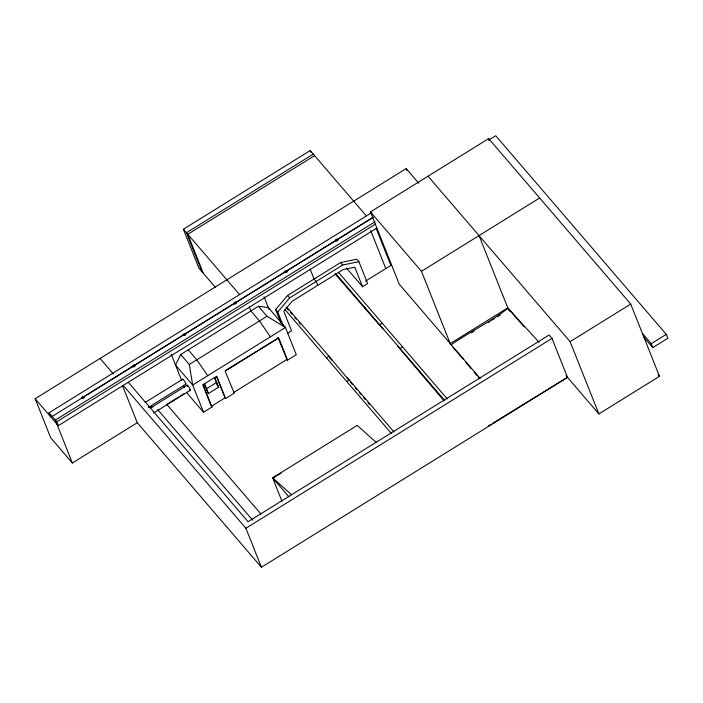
<?xml version="1.0" encoding="UTF-8"?>
<svg xmlns="http://www.w3.org/2000/svg" width="703" height="703" viewBox="0 0 703 703"><rect width="100%" height="100%" fill="white"/><g stroke="black" fill="none" stroke-linecap="round" stroke-linejoin="round"><path stroke-width="1.05" d="M225.347 370.578L278.643 337.783L287.536 360.129L296.279 354.707L285.444 327.484L268.3 307.519L258.432 306.297L180.706 354.505L175.53 365.059L192.675 385.024L203.51 412.248L211.954 407.011L203.062 384.664L216.709 376.202L225.601 398.548L234.231 393.188L225.127 371.184L278.283 338.213L277.843 337.431M281.2 323.521L275.655 309.575L287.527 295.488L340.639 262.544L356.808 259.24L358.899 261.683L367.625 283.59L362.546 286.736L346.456 268.001M283.3 325.964L277.755 312.018L289.627 297.94L342.739 264.987L358.899 261.683M450.799 345.015C469.367 332.062 490.035 322.246 507.97 308.301L539.113 342.317M215.39 287.369L198.931 268.212L183.413 229.213L310.216 150.556L366.298 215.865M313.248 154.089L186.453 232.746L201.972 271.745M314.593 155.653L187.789 234.31L203.308 273.3M122.559 385.727L137.278 422.723L72.356 462.987L50.669 437.732L35.15 398.733L406.167 168.597L418.795 183.298M480.044 378.302L399.225 284.188L370.472 211.919L488.647 138.623L630.732 304.065L659.484 376.325L598.877 413.926L566.02 375.666M50.581 416.703L49.025 412.802L371.861 212.552M488.629 140.125L495.72 135.732L666.295 334.356L667.85 338.257L652.788 347.598L643.966 337.335M83.947 396.606L84.14 396.773A1.274 0.914 -21.7 0 1 83.692 398.144A1.274 0.914 -21.7 0 1 82.014 398.091L81.891 397.889A1.274 0.914 -21.7 0 1 83.947 396.606L373.398 217.157M52.163 416.448L372.502 217.745M375.05 221.753L55.291 420.095L72.356 462.987M376.826 228.115L58.296 425.693L56.75 421.791L375.578 224.029M189.283 364.488L267.008 316.28L285.444 327.484L192.675 385.024L189.283 364.488L180.706 354.505M145.117 402.503L182.71 379.189M148.28 407.512L185.873 384.19M150.477 407.986L187.147 385.235M178.905 396.905L166.787 404.418L260.918 514.016M180.768 395.745L184.494 393.434M365.525 281.147L390.886 265.418L376.158 228.422M153.641 412.995L190.32 390.244M287.316 333.407L291.543 330.788L283.784 311.288L292.378 301.095L343.09 269.636L354.787 267.237L362.546 286.736M218.598 387.221L216.375 382.617L206.234 388.908L208.457 393.513L218.598 387.221L214.714 377.467M524.122 326.877L507.794 307.861L450.228 343.574L421.466 271.305L539.649 198M216.462 376.377L225.013 397.863L211.375 406.334L211.954 407.011M233.8 392.415L286.956 359.444L278.283 338.213M284.952 309.531L326.394 357.792L328.925 356.219L347.994 378.961M335.744 273.625L379.646 324.751L382.186 323.178L447.24 398.935M326.394 357.792L346.807 381.562L349.347 379.989L393.988 431.976M379.646 324.751L400.069 348.53L402.599 346.957M471.432 332.853L474.217 331.122M488.146 322.484L490 321.333M491.854 320.181L494.64 318.45M497.425 316.728L500.211 314.997M551.996 338.407L567.514 377.406L261.419 567.268L245.901 528.269L551.996 338.407L549.078 335.015L248.054 521.731L128.289 382.274M598.877 413.926L570.115 341.658L630.732 304.065M492.908 423.144L567.444 377.326M652.788 347.598L651.233 343.697L666.295 334.356M488.19 425.956L491.019 424.269M281.262 473.101L272.641 477.847L281.938 501.195M274.803 477.583L272.641 477.847L288.977 496.863M376.114 442.301L357.194 425.394L272.641 477.847L291.56 494.745M346.737 377.37L349.347 379.989M382.871 328.934L334.997 273.801M329.47 357.581L332.159 360.393M452.987 347.449L454.446 349.075A166.673 27.76 58.2 0 1 463.215 359.18M642.419 333.433L651.233 343.697M658.061 374.673L659.484 376.325M428.039 176.216L570.115 341.658M509.991 311.464L508.568 309.812L479.033 235.602M370.472 211.919L421.466 271.305M474.165 372.23L477.319 375.903M478.576 377.37L479.841 378.847M340.639 262.544L342.739 264.987M338.6 272.43L382.186 323.178M400.069 348.53L444.709 400.508M444.094 400.842L397.459 345.911M287.527 295.488L289.627 297.94M286.736 307.079L328.925 356.219M286.262 307.58L288.397 310.067M290.532 312.545L291.947 314.206M294.794 317.51L296.218 319.171M299.056 322.484L300.48 324.136M355.156 387.81L356.57 389.453M359.409 392.749L360.824 394.401M363.653 397.696L365.068 399.339M367.897 402.634L369.312 404.287M346.807 381.562L391.448 433.549M275.655 309.575L277.755 312.018M258.432 306.297L267.008 316.28M183.413 229.213L239.495 294.513M286.956 359.444L287.536 360.129M188.237 349.83L196.805 359.822L207.728 375.692M225.013 397.863L225.601 398.548M186.365 392.274L203.51 412.248M157.736 409.664L252.57 520.097M100.072 358.468L113.394 373.987M123.218 385.42L245.901 528.269M137.278 422.723L261.419 567.268M49.025 412.802L56.75 421.791M35.15 398.733L58.296 425.693M469.736 367.063L471.001 368.539M465.808 362.309L469.077 366.272M350.516 382.151L352.405 384.541M270.4 336.816L259.477 320.946L250.909 310.963L249.345 307.035M488.647 138.623L489.455 140.644M406.167 168.597L406.967 170.601M370.692 230.566L385.806 268.564M310.216 150.556L311.016 152.56M364.892 307.562L365.665 309.513M317.738 285.365L316.183 281.464L314.083 279.021L310.199 269.267M264.003 296.719L269.1 309.531M214.38 377.616L217.499 385.437M204.573 383.759L208.457 393.513M204.239 383.908L205.83 387.907M202.886 384.998L210.97 405.315M171.233 354.259L181.55 380.182M183.553 385.218L184.353 387.239M182.859 380.024A2.97 0.492 58.2 0 1 183.448 379.682A2.97 0.492 58.2 0 1 185.618 383.117A2.97 0.492 58.2 0 1 185.284 383.856M187.13 385.525A2.97 0.492 58.2 0 1 188.325 386.263A2.97 0.492 58.2 0 1 190.241 389.62A2.97 0.492 58.2 0 1 189.494 389.655M187.455 386.43A2.97 0.492 58.2 0 1 187.306 386.079M149.625 406.554A19.306 12.997 -40.7 0 1 152.946 406.896M337.739 239.468L337.545 239.31A1.274 0.914 -21.7 0 0 335.489 240.584L335.612 240.786A1.274 0.914 -21.7 0 0 337.291 240.839A1.274 0.914 -21.7 0 0 337.739 239.468M287.026 270.927L286.824 270.769A1.274 0.914 -21.7 0 0 284.768 272.043L284.891 272.254A1.274 0.914 -21.7 0 0 286.569 272.307A1.274 0.914 -21.7 0 0 287.026 270.927M236.305 302.387L236.111 302.228A1.274 0.914 -21.7 0 0 234.046 303.503L234.169 303.714A1.274 0.914 -21.7 0 0 235.848 303.766A1.274 0.914 -21.7 0 0 236.305 302.387M185.583 333.855L185.39 333.688A1.274 0.914 -21.7 0 0 183.334 334.962L183.448 335.173A1.274 0.914 -21.7 0 0 185.126 335.226A1.274 0.914 -21.7 0 0 185.583 333.855M134.862 365.314L134.677 365.156A1.274 0.914 -21.7 0 0 132.612 366.43L132.735 366.632A1.274 0.914 -21.7 0 0 134.405 366.685A1.274 0.914 -21.7 0 0 134.862 365.314"/></g></svg>
